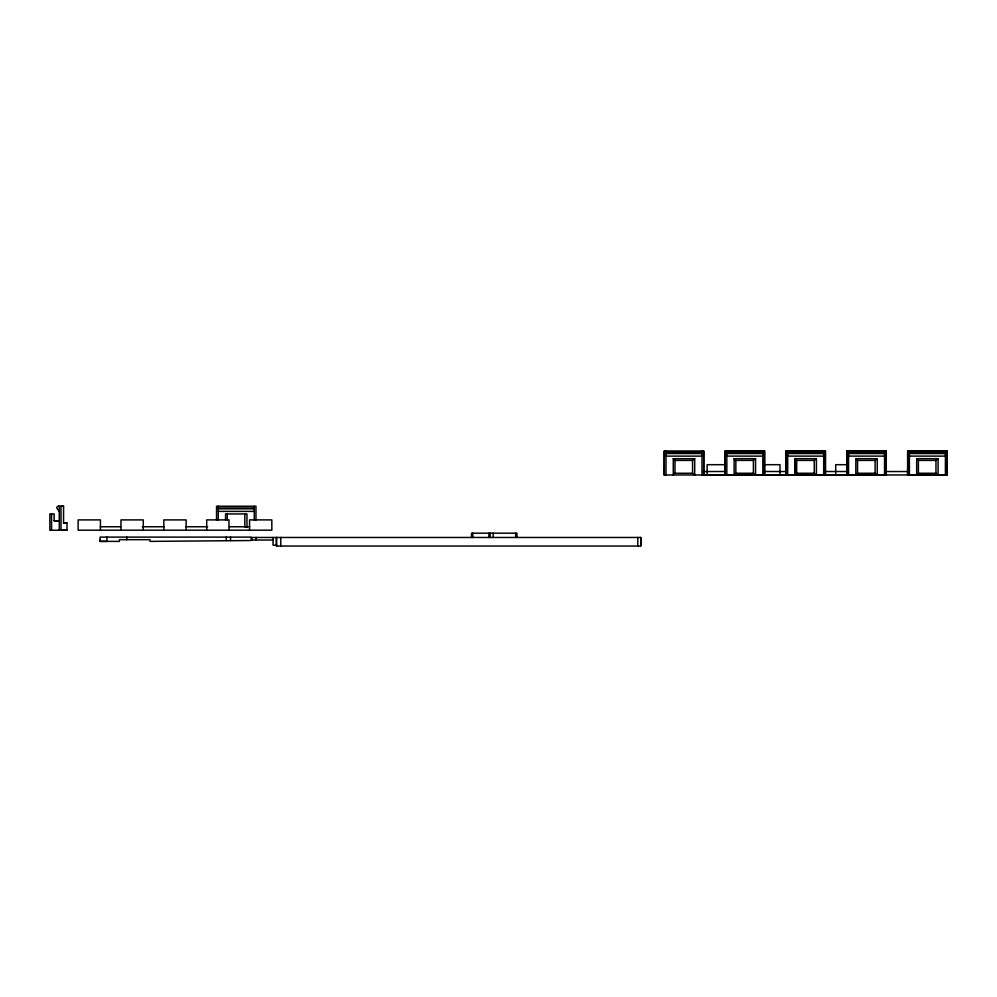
<?xml version="1.0" encoding="UTF-8"?>
<svg xmlns="http://www.w3.org/2000/svg" width="997" height="997" viewBox="0 0 997 997"><rect width="100%" height="100%" fill="white"/><g stroke="black" fill="none" stroke-linecap="round" stroke-linejoin="round"><path stroke-width="1.5" d="M51.57 530.242L51.57 513.966M54.137 520.758L59.284 520.758L54.137 520.758L54.137 513.966L49.85 513.953L49.85 530.242L66.986 530.242L66.986 522.964L63.559 522.964L63.571 506.252L58.424 506.252A1.72 1.72 0 0 0 56.704 507.959L59.284 511.386M60.991 530.242L60.991 506.252L63.571 506.252M100.099 539.676L100.099 541.383L119.378 541.383L119.378 539.676L150.024 539.676L150.011 541.383L251.132 540.536L251.132 537.109L100.099 537.109L100.099 541.383L106.953 541.383L106.953 537.109M216.548 519.911L216.548 506.239L255.967 506.252L255.967 519.923M218.256 520.085L218.268 506.239M225.546 519.886L225.546 513.953L246.969 513.966L246.969 527.538M227.266 519.886L227.266 513.953M244.826 527.288L244.826 513.966M254.26 520.098L254.26 506.252M276.468 545.185L273.041 545.185L273.041 537.47M276.468 546.044L276.468 537.47L276.468 546.044L640.784 546.044L640.784 537.47L251.817 537.47L252.141 540.038M280.755 546.044L280.755 537.47M703.72 450.968L703.708 474.983L703.708 450.98L664.276 450.98L664.276 474.971L886.258 474.971L886.258 450.98L846.839 450.968L846.827 474.971L846.827 450.98L886.258 450.968L886.258 474.971M665.996 474.971L665.996 451.105M665.996 452.688L666.008 450.956M673.274 458.695L673.274 474.971L674.994 473.263L692.566 473.263L694.697 474.971L694.71 458.695L673.274 458.695L674.994 460.402L674.994 473.263M692.566 473.263L692.566 460.402L694.71 458.695M701.988 474.983L701.988 451.105M725.131 474.971L725.131 450.968L764.549 450.968L764.562 474.971L764.562 450.98L725.131 450.968L725.131 474.971L725.131 467.693M726.838 474.971L726.838 451.105M734.128 458.682L734.128 474.971L735.848 473.263L753.408 473.263L755.552 474.971L755.552 458.695L734.128 458.682L735.848 460.402L735.848 473.263M753.408 473.263L753.408 460.402L755.552 458.695M762.842 474.971L762.842 451.105M825.404 474.971L825.404 450.98L785.985 450.968L785.985 474.971L785.985 450.968L825.404 450.968L825.404 474.971M787.692 474.971L787.692 451.105M794.983 474.971L794.983 458.682L816.406 458.695L816.406 474.971L814.262 473.263L796.69 473.263L794.983 474.971L794.983 458.682L796.69 460.402L796.69 473.263M814.262 473.263L814.262 460.402L816.406 458.695M823.696 474.971L823.696 450.98M848.547 474.971L848.547 451.105M855.837 458.682L855.825 474.971L857.545 473.263L875.117 473.263L877.26 474.971L877.26 458.695L855.837 458.682L857.545 460.402L857.545 473.263M875.117 473.263L875.117 460.402L877.26 458.695M884.538 474.971L884.538 451.105M909.401 474.971L909.401 451.105M916.679 458.682L916.679 474.971L918.399 473.251L935.959 473.263L938.102 474.971L938.115 458.695L916.679 458.682L918.399 460.402L918.399 473.251M935.959 473.263L935.971 460.402L938.115 458.695M945.393 474.971L945.393 451.105M947.113 474.971L947.113 450.98L907.681 450.968L907.681 474.971L947.15 474.971L947.1 450.968L907.681 450.98L907.681 474.971L907.681 467.68M58.424 506.252L59.284 506.252L59.272 530.242L66.986 530.242M665.996 452.04L701.988 452.04M726.85 452.027L762.842 452.04M787.692 452.027L823.696 452.04M848.547 452.027L884.538 452.04M909.401 452.027L945.393 452.04M787.692 453.548L823.696 453.548M848.547 453.548L884.538 453.548M909.401 453.548L945.393 453.548M701.988 453.548L665.996 453.548L665.996 456.115L701.988 456.128M726.85 453.548L762.842 453.548M726.85 456.115L762.842 456.128M787.692 456.115L823.696 456.128M848.547 456.115L884.538 456.115M909.401 456.115L945.393 456.115M796.69 460.402L814.262 460.402M857.545 460.402L875.117 460.402M918.399 460.402L935.971 460.402M674.994 460.402L692.566 460.402M735.848 460.402L753.408 460.402M725.567 464.689L707.135 464.689L707.135 474.971M764.986 464.689L779.99 464.689L779.99 474.971M847.263 464.689L835.698 464.689L835.698 474.971M702.773 471.544L725.417 471.494M764.126 471.494L786.77 471.544M824.507 471.519L846.179 471.519M886.433 471.531L908.117 471.544M703.745 474.908L943.723 474.971M218.268 507.959L254.26 507.959M218.268 508.819L254.26 508.819M218.268 511.386L254.26 511.386M63.559 522.964L66.986 522.964M100.323 526.752L120.537 526.752M142.322 526.752L164.094 526.752M185.866 526.752L207.638 526.752M229.422 526.752L249.636 526.752M251.817 540.038L273.041 540.038M846.827 467.693L846.839 474.971M785.985 467.693L785.985 474.971M664.276 467.693L664.276 474.971L664.276 450.98M640.784 537.47L640.784 546.044M637.781 537.47L637.781 546.044M516.945 537.47L516.945 533.183L471.519 533.183L471.519 537.47M515.661 533.183L515.661 537.47M493.154 533.183L493.154 537.47M490.163 533.183L490.163 537.47M488.879 533.183L488.879 537.47M472.802 533.183L472.802 537.47M256.104 537.47L256.104 540.038M249.549 530.18L249.549 519.898L271.832 519.898L271.832 530.18L78.127 530.18L78.127 519.898L100.423 519.898L100.423 530.18M230.569 537.109L230.569 540.536M228.974 530.18L228.974 519.898L206.691 519.898L206.691 530.18M226.282 537.109L226.282 540.536M186.127 530.18L186.127 519.898L163.832 519.898L163.832 530.18M143.269 530.18L143.269 519.898L120.986 519.898L120.986 530.18M126.881 537.109L126.881 539.676"/></g></svg>
